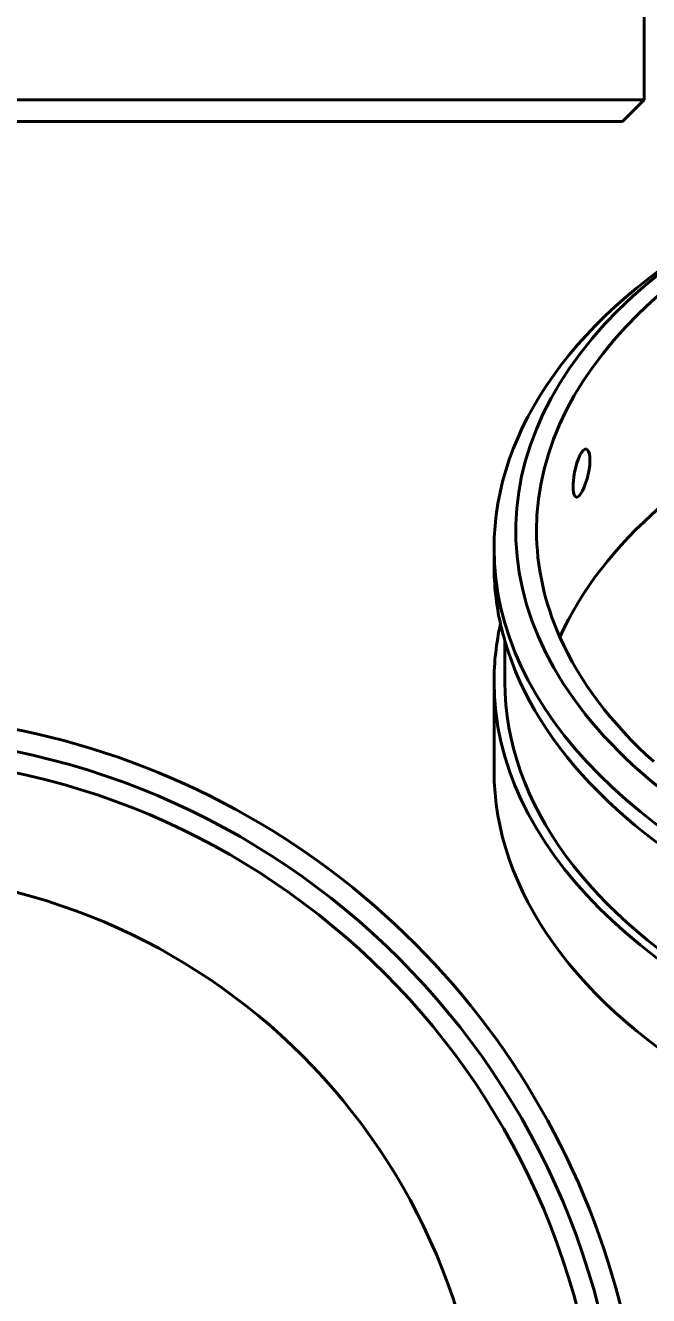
# Model space of a CAD drawing. Header units: millimetres. Extents: x 15 to 292, y 5 to 205.
# Drawn here: x 94.3 to 122.9, y 103.5 to 161.8 of the extents above; entities that cross this region are included whole.
import ezdxf

# ---------------------------------------------------------------- set-up
doc = ezdxf.new("R2010")
doc.units = ezdxf.units.MM
doc.layers.add('Annotations', color=7, linetype='Continuous')
doc.layers.add('Geometries', color=7, linetype='Continuous')
doc.styles.add('Shapr4', font='txt', dxfattribs={"height": 2.3925})
doc.dimstyles.new('ISO-25', dxfattribs={"dimtxt": 2.5, "dimasz": 2.5, "dimexe": 1.25, "dimexo": 0.625, "dimtad": 1, "dimtxsty": 'Standard', "dimcen": 2.5, "dimadec": 0, "dimazin": 0, "dimtfac": 1, "dimtmove": 0, "dimatfit": 3, "dimfxl": 1, "dimarcsym": 0})

# ---------------------------------------------------------------- blocks, each defined once
blk = doc.blocks.new('*D3')
at = {"layer": 'Annotations', "color": 0, "linetype": 'Continuous', "lineweight": 15}
for p, q in [((57.268, 104.409), (54.905, 105.227)), ((59.63, 103.591), (113.87, 84.809)), ((116.232, 83.991), (152.709, 71.36))]:
    blk.add_line(p, q, dxfattribs=at)
at = {"layer": 'Annotations', "color": 0}
for points in [[(57.131, 104.015), (57.404, 104.803), (59.63, 103.591)], [(116.369, 84.385), (116.096, 83.597), (113.87, 84.809)]]:
    blk.add_solid(points, dxfattribs=at)
at = {"layer": 'Defpoints', "color": 0}
for p in [(59.63, 103.591), (113.87, 84.809)]:
    blk.add_point(p, dxfattribs=at)
at = {"layer": 'Annotations', "color": 0, "lineweight": 15, "insert": (148.221, 75.162), "char_height": 2.3925, "attachment_point": 5, "rotation": 340.90034, "style": 'Shapr4'}
blk.add_mtext('\\A1;%%c57,4', dxfattribs=at)

msp = doc.modelspace()

# ---------------------------------------------------------------- linework, layer by layer
at = {"layer": 'Geometries', "linetype": 'Continuous', "lineweight": 40}
for p, q in [((122.75, 163.4), (122.75, 158.4)), ((122.75, 158.4), (50.75, 158.4)), ((122.75, 158.4), (121.75, 157.4)), ((86.229, 157.4), (121.75, 157.4)), ((120.086, 142.362), (120.141, 142.329)), ((115.845, 137.802), (115.845, 136.986)), ((116.345, 133.534), (116.345, 131.678)), ((115.845, 131.678), (115.845, 127.596))]:
    msp.add_line(p, q, dxfattribs=at)
at = {"layer": 'Geometries', "linetype": 'Continuous', "lineweight": 40, "flags": 128}
for points in [[(119.484, 140.786), (119.491, 140.884), (119.513, 141.09), (119.548, 141.303), (119.596, 141.522), (119.654, 141.732), (119.718, 141.915), (119.788, 142.073), (119.865, 142.204), (119.942, 142.3), (120.014, 142.353), (120.081, 142.363), (120.086, 142.362)], [(120.141, 142.329), (120.191, 142.256), (120.226, 142.148), (120.246, 142.005), (120.25, 141.827), (120.239, 141.628), (120.213, 141.423), (120.172, 141.212), (120.117, 140.995), (120.052, 140.787), (119.983, 140.604), (119.909, 140.447), (119.832, 140.316), (119.756, 140.22), (119.689, 140.166), (119.628, 140.155), (119.623, 140.156)], [(119.623, 140.156), (119.574, 140.187), (119.531, 140.259), (119.501, 140.366), (119.485, 140.508), (119.481, 140.686), (119.484, 140.786)]]:
    msp.add_lwpolyline(points, dxfattribs=at)
at = {"layer": 'Geometries', "linetype": 'Continuous', "lineweight": 40}
for radius in [35, 34.05, 28.7]:
    msp.add_circle((86.75, 94.2), radius, dxfattribs=at)
msp.add_arc((86.75, 94.2), 36, 0, 196.81509, dxfattribs=at)
for centre, major_axis, start_param, end_param in [((151.845, 138.619), (-34.05, 0), 2.889738, 6.283185), ((151.845, 138.619), (35, 0), 2.356194, 7.068583), ((151.845, 137.802), (-36, 0), 5.497787, 6.283185), ((151.845, 128.821), (34.05, 0), 0.251855, 2.889738), ((151.845, 138.619), (-34.05, 0), 0, 0.251855), ((151.845, 137.802), (-36, 0), 0, 3.141593), ((151.845, 136.986), (-36, 0), 0, 0.128021), ((151.845, 131.678), (-36, 0), 6.155164, 6.283185), ((151.845, 136.986), (-36, 0), 0.128021, 0.16686), ((151.845, 138.619), (-34.05, 0), 0.251855, 0.570064), ((151.845, 136.986), (-36, 0), 0.16686, 2.974732), ((151.845, 131.678), (-36, 0), 0, 3.141593), ((151.845, 131.678), (35.5, 0), 3.141593, 6.283185), ((151.845, 127.596), (36, 0), 3.141593, 3.926991)]:
    msp.add_ellipse(centre, major_axis=major_axis, ratio=0.57735, start_param=start_param, end_param=end_param, dxfattribs=at)

# ---------------------------------------------------------------- dimensions: what is measured, and where the dimension line sits
at = {"layer": 'Annotations', "linetype": 'Continuous', "lineweight": 15}
dim = msp.add_diameter_dim_2p(p1=(59.63, 103.591), p2=(113.87, 84.809), dimstyle='ISO-25', override={"dimscale": 1, "dimgap": 0.7, "dimdec": 2, "dimlfac": 1, "dimrnd": 0.01, "dimzin": 8, "dimdsep": 44, "dimtxsty": 'Shapr4', "dimcen": 2.5, "dimadec": 2, "dimtol": 0, "dimlim": 0, "dimtp": 0, "dimtm": 0, "dimtfac": 0.6, "dimtdec": 8, "dimtofl": 1, "dimfrac": 2, "dimtolj": 1, "dimlwd": 15, "dimlwe": 15}, dxfattribs=at)
dim.commit()
dim.dimension.update_dxf_attribs({"geometry": '*D3', "text_midpoint": (147.526, 73.155), "dimtype": 163})

doc.saveas('drawing.dxf')
